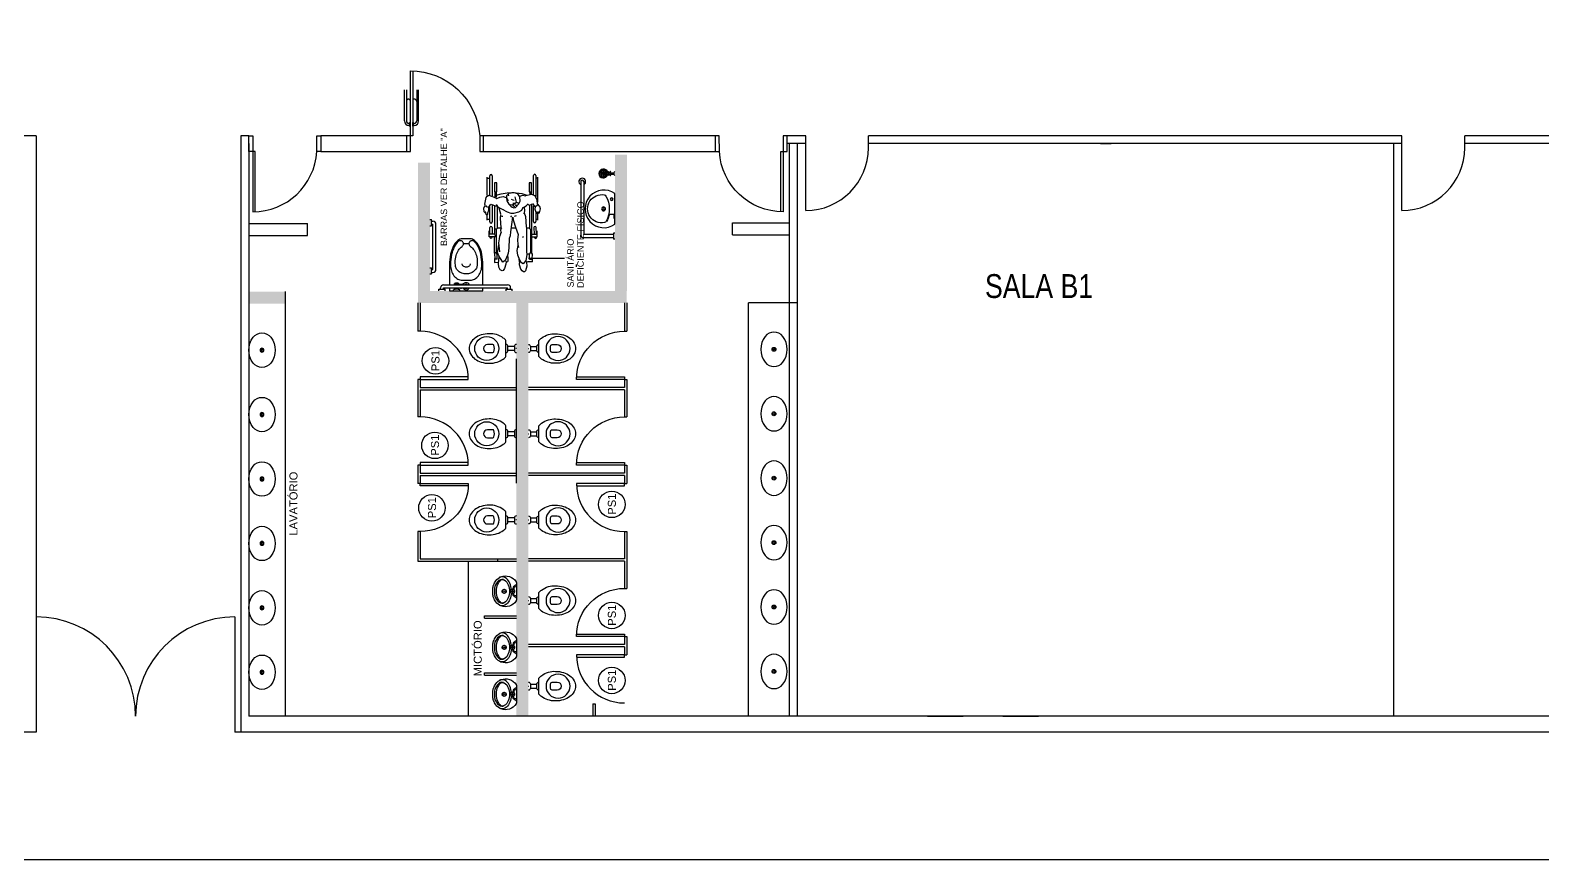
# Model space of a CAD drawing. Header units: millimetres. Extents: x 18768 to 1484868, y -11027 to 520152.
# Drawn here: x 915379 to 934406, y 136941 to 147370 of the extents above; entities that cross this region are included whole.
import ezdxf
from ezdxf.enums import TextEntityAlignment as Align

# ---------------------------------------------------------------- set-up
doc = ezdxf.new("R2010")
doc.units = ezdxf.units.MM
doc.linetypes.add('DASHDOT', pattern=[1, 0.5, -0.25, 0, -0.25])
for name, color, linetype in [('1-PAREDES', 7, 'Continuous'), ('4-MOBILIA', 4, 'Continuous'), ('Construir', 251, 'Continuous'), ('esquadrias', 2, 'Continuous'), ('L035-TEXTO', 40, 'Continuous'), ('MOBÍLIA', 26, 'Continuous'), ('Muros', 4, 'Continuous'), ('PAREDES', 7, 'Continuous'), ('Sanitários', 2, 'Continuous'), ('Textos', 7, 'Continuous')]:
    doc.layers.add(name, color=color, linetype=linetype)
doc.layers.add('L035-DEMOLIÇÃO', color=40, linetype='Continuous', plot=False)
doc.styles.get("Standard").update_dxf_attribs({"font": 'arial.ttf'})

# ---------------------------------------------------------------- blocks, each defined once
blk = doc.blocks.new('CADEIRA_RODAS')
at = {"color": 0}
for p, q in [((-0.793, 0.23), (-0.79, 0.178)), ((-0.746, 0.228), (-0.793, 0.23)), ((-0.754, 0.197), (-0.755, 0.228)), ((-0.754, 0.197), (-0.692, 0.196)), ((-0.683, 0.229), (-0.748, 0.227)), ((-0.695, 0.182), (-0.696, 0.195)), ((-0.692, 0.196), (-0.679, 0.203)), ((-0.676, 0.215), (-0.683, 0.229)), ((-0.68, 0.228), (-0.474, 0.228)), ((-0.679, 0.203), (-0.676, 0.215)), ((-0.377, 0.209), (-0.678, 0.209)), ((-0.678, 0.186), (-0.67, 0.192)), ((-0.67, 0.192), (-0.573, 0.174)), ((-0.478, 0.288), (-0.474, 0.288)), ((-0.475, 0.259), (-0.478, 0.259)), ((-0.474, 0.295), (-0.401, 0.295)), ((-0.474, 0.209), (-0.474, 0.295)), ((-0.444, 0.227), (-0.473, 0.217)), ((-0.443, 0.227), (-0.443, 0.295)), ((-0.443, 0.288), (-0.358, 0.288)), ((-0.443, 0.227), (-0.092, 0.227)), ((-0.358, 0.259), (-0.441, 0.259)), ((-0.377, 0.218), (-0.372, 0.227)), ((-0.377, 0.206), (-0.377, 0.218)), ((-0.372, 0.197), (-0.377, 0.206)), ((-0.1, 0.197), (-0.372, 0.197)), ((-0.364, 0.194), (-0.363, 0.148)), ((-0.288, 0.287), (-0.098, 0.287)), ((-0.084, 0.257), (-0.288, 0.257)), ((-0.265, 0.319), (-0.206, 0.319)), ((-0.254, 0.313), (-0.254, 0.289)), ((-0.194, 0.333), (-0.2, 0.329)), ((-0.196, 0.317), (-0.2, 0.329)), ((-0.177, 0.316), (-0.196, 0.317)), ((-0.194, 0.333), (-0.166, 0.336)), ((-0.182, 0.338), (-0.161, 0.357)), ((-0.145, 0.304), (-0.177, 0.316)), ((-0.166, 0.336), (-0.165, 0.347)), ((-0.161, 0.357), (-0.118, 0.363)), ((-0.104, 0.305), (-0.145, 0.304)), ((-0.118, 0.363), (-0.081, 0.345)), ((-0.094, 0.192), (-0.112, 0.168)), ((-0.094, 0.332), (-0.105, 0.299)), ((-0.105, 0.299), (-0.066, 0.273)), ((-0.082, 0.343), (-0.094, 0.332)), ((-0.07, 0.208), (-0.094, 0.192)), ((-0.068, 0.271), (-0.087, 0.221)), ((-0.087, 0.221), (-0.087, 0.198)), ((-0.081, 0.345), (-0.066, 0.348)), ((-0.066, 0.348), (0.018, 0.333)), ((0.013, 0.211), (0.005, 0.202)), ((0.005, 0.202), (0.022, 0.164)), ((0.044, 0.3), (0.013, 0.211)), ((0.018, 0.333), (0.035, 0.321)), ((0.089, 0.207), (0.02, 0.207)), ((0.089, 0.224), (0.024, 0.224)), ((0.035, 0.321), (0.044, 0.3)), ((0.288, 0.257), (0.038, 0.257)), ((0.044, 0.207), (0.063, 0.144)), ((0.046, 0.319), (0.272, 0.319)), ((0.049, 0.287), (0.288, 0.287)), ((0.089, 0.23), (0.089, 0.201)), ((0.201, 0.23), (0.089, 0.23)), ((0.089, 0.201), (0.201, 0.201)), ((0.201, 0.201), (0.201, 0.23)), ((0.26, 0.313), (0.26, 0.289)), ((-0.898, 0.134), (-0.885, 0.157)), ((-0.894, 0.119), (-0.898, 0.134)), ((-0.872, 0.103), (-0.894, 0.119)), ((-0.885, 0.157), (-0.855, 0.174)), ((-0.816, 0.086), (-0.872, 0.103)), ((-0.855, 0.174), (-0.807, 0.18)), ((-0.788, 0.085), (-0.816, 0.086)), ((-0.807, 0.18), (-0.761, 0.176)), ((-0.79, 0.126), (-0.747, 0.155)), ((-0.768, 0.095), (-0.79, 0.126)), ((-0.769, 0.093), (-0.788, 0.085)), ((-0.785, 0.086), (-0.783, 0.064)), ((-0.783, 0.064), (-0.776, 0.06)), ((-0.776, 0.06), (-0.743, 0.06)), ((-0.705, 0.068), (-0.768, 0.095)), ((-0.761, 0.176), (-0.725, 0.17)), ((-0.747, 0.155), (-0.711, 0.174)), ((-0.743, 0.06), (-0.696, 0.063)), ((-0.711, 0.174), (-0.678, 0.186)), ((-0.679, 0.059), (-0.705, 0.068)), ((-0.618, 0.052), (-0.679, 0.059)), ((-0.662, 0.162), (-0.548, 0.174)), ((-0.497, 0.045), (-0.618, 0.052)), ((-0.548, 0.174), (-0.501, 0.168)), ((-0.501, 0.168), (-0.466, 0.161)), ((-0.497, 0.045), (-0.499, 0.048)), ((-0.463, 0.034), (-0.497, 0.045)), ((-0.466, 0.161), (-0.414, 0.142)), ((-0.413, 0.029), (-0.463, 0.034)), ((-0.419, 0.145), (-0.389, 0.149)), ((-0.23, 0.006), (-0.413, 0.029)), ((-0.389, 0.149), (-0.362, 0.143)), ((-0.376, 0.136), (-0.362, 0.144)), ((-0.362, 0.144), (-0.241, 0.154)), ((-0.362, 0.019), (-0.362, -0.032)), ((-0.241, 0.154), (-0.196, 0.15)), ((-0.228, 0.012), (-0.214, 0.026)), ((-0.212, 0.15), (-0.218, 0.136)), ((-0.218, 0.136), (-0.215, 0.127)), ((-0.191, 0.152), (-0.162, 0.159)), ((-0.164, 0.073), (-0.178, 0.027)), ((-0.178, 0.027), (-0.177, -0.014)), ((-0.13, 0.132), (-0.164, 0.073)), ((-0.162, 0.159), (-0.116, 0.169)), ((-0.127, 0.142), (-0.133, 0.122)), ((-0.112, 0.168), (-0.127, 0.142)), ((-0.105, 0.007), (-0.112, -0.012)), ((-0.093, 0.027), (-0.105, 0.007)), ((-0.07, 0.044), (-0.093, 0.027)), ((-0.072, 0.038), (-0.074, 0.015)), ((-0.074, 0.015), (-0.065, -0.012)), ((-0.066, 0.051), (-0.072, 0.038)), ((-0.026, 0.074), (-0.066, 0.051)), ((-0.055, 0.002), (-0.055, -0.025)), ((-0.027, 0.054), (0.007, 0.077)), ((0.011, 0.079), (-0.026, 0.074)), ((-0.003, 0.021), (-0.012, -0.001)), ((0.038, 0.081), (0.011, 0.079)), ((0.027, 0.122), (0.018, 0.084)), ((0.022, 0.164), (0.027, 0.122)), ((0.052, 0.063), (0.038, 0.081)), ((0.053, 0.06), (0.038, 0.053)), ((0.07, 0.046), (0.052, 0.063)), ((0.063, 0.144), (0.076, 0.069)), ((0.07, 0.027), (0.07, 0.046)), ((0.074, 0.013), (0.07, 0.027)), ((0.074, -0.016), (0.074, 0.013)), ((0.076, 0.069), (0.08, -0.007)), ((-0.913, -0.135), (-0.9, -0.117)), ((-0.913, -0.146), (-0.913, -0.135)), ((-0.9, -0.16), (-0.913, -0.146)), ((-0.9, -0.117), (-0.88, -0.101)), ((-0.842, -0.176), (-0.9, -0.16)), ((-0.88, -0.101), (-0.823, -0.084)), ((-0.792, -0.171), (-0.842, -0.176)), ((-0.823, -0.084), (-0.767, -0.087)), ((-0.812, -0.13), (-0.798, -0.11)), ((-0.771, -0.164), (-0.812, -0.13)), ((-0.798, -0.11), (-0.764, -0.088)), ((-0.78, -0.166), (-0.792, -0.171)), ((-0.788, -0.245), (-0.785, -0.182)), ((-0.786, -0.083), (-0.749, -0.081)), ((-0.698, -0.173), (-0.771, -0.164)), ((-0.764, -0.088), (-0.704, -0.062)), ((-0.704, -0.062), (-0.646, -0.054)), ((-0.659, -0.171), (-0.698, -0.173)), ((-0.692, -0.207), (-0.693, -0.176)), ((-0.471, -0.169), (-0.659, -0.171)), ((-0.646, -0.054), (-0.582, -0.066)), ((-0.608, -0.076), (-0.571, -0.065)), ((-0.571, -0.065), (-0.51, -0.064)), ((-0.51, -0.064), (-0.441, -0.071)), ((-0.475, -0.132), (-0.481, -0.12)), ((-0.365, -0.17), (-0.471, -0.169)), ((-0.449, -0.07), (-0.358, -0.036)), ((-0.348, -0.165), (-0.365, -0.17)), ((-0.362, -0.171), (-0.362, -0.207)), ((-0.358, -0.036), (-0.28, -0.013)), ((-0.22, -0.157), (-0.348, -0.165)), ((-0.28, -0.013), (-0.23, -0.002)), ((-0.212, -0.04), (-0.222, -0.015)), ((-0.175, -0.142), (-0.22, -0.157)), ((-0.148, -0.145), (-0.188, -0.138)), ((-0.177, -0.014), (-0.164, -0.075)), ((-0.164, -0.075), (-0.141, -0.111)), ((-0.108, -0.143), (-0.145, -0.147)), ((-0.141, -0.111), (-0.113, -0.126)), ((-0.112, -0.012), (-0.11, -0.032)), ((-0.111, -0.122), (-0.102, -0.147)), ((-0.11, -0.032), (-0.061, -0.075)), ((-0.102, -0.147), (-0.089, -0.168)), ((-0.089, -0.168), (-0.063, -0.19)), ((-0.068, -0.185), (-0.079, -0.209)), ((-0.065, -0.012), (-0.041, -0.045)), ((-0.061, -0.075), (-0.031, -0.092)), ((-0.041, -0.045), (-0.052, -0.064)), ((-0.052, -0.064), (-0.051, -0.077)), ((-0.04, -0.046), (0.025, -0.031)), ((-0.031, -0.092), (0.023, -0.089)), ((-0.012, -0.001), (-0.016, -0.015)), ((0.023, -0.089), (0.061, -0.062)), ((0.041, -0.122), (0.03, -0.084)), ((0.034, -0.158), (0.041, -0.122)), ((0.052, -0.235), (0.038, -0.161)), ((0.068, -0.114), (0.047, -0.175)), ((0.061, -0.062), (0.074, -0.016)), ((0.08, -0.007), (0.068, -0.114)), ((-0.788, -0.246), (-0.738, -0.245)), ((-0.752, -0.206), (-0.752, -0.239)), ((-0.752, -0.206), (-0.692, -0.208)), ((-0.751, -0.243), (-0.689, -0.244)), ((-0.677, -0.211), (-0.692, -0.208)), ((-0.689, -0.244), (-0.678, -0.237)), ((-0.68, -0.238), (-0.474, -0.238)), ((-0.377, -0.219), (-0.678, -0.219)), ((-0.678, -0.237), (-0.674, -0.22)), ((-0.674, -0.219), (-0.677, -0.211)), ((-0.474, -0.269), (-0.479, -0.269)), ((-0.478, -0.298), (-0.474, -0.298)), ((-0.474, -0.219), (-0.474, -0.305)), ((-0.474, -0.305), (-0.401, -0.302)), ((-0.444, -0.237), (-0.473, -0.227)), ((-0.443, -0.238), (-0.443, -0.304)), ((-0.443, -0.238), (-0.078, -0.238)), ((-0.36, -0.264), (-0.443, -0.268)), ((-0.443, -0.297), (-0.359, -0.293)), ((-0.372, -0.207), (-0.377, -0.216)), ((-0.377, -0.216), (-0.377, -0.229)), ((-0.377, -0.229), (-0.372, -0.238)), ((-0.089, -0.207), (-0.372, -0.207)), ((-0.285, -0.257), (-0.088, -0.257)), ((-0.165, -0.287), (-0.285, -0.287)), ((-0.268, -0.314), (-0.18, -0.314)), ((-0.253, -0.286), (-0.253, -0.305)), ((-0.183, -0.287), (-0.179, -0.303)), ((-0.179, -0.303), (-0.166, -0.303)), ((-0.159, -0.309), (-0.178, -0.322)), ((-0.178, -0.322), (-0.173, -0.333)), ((-0.173, -0.333), (-0.123, -0.344)), ((-0.131, -0.276), (-0.166, -0.288)), ((-0.166, -0.303), (-0.159, -0.309)), ((-0.098, -0.28), (-0.131, -0.276)), ((-0.123, -0.344), (-0.097, -0.338)), ((-0.06, -0.244), (-0.099, -0.275)), ((-0.097, -0.288), (-0.099, -0.275)), ((-0.084, -0.302), (-0.097, -0.288)), ((-0.097, -0.338), (-0.063, -0.309)), ((-0.063, -0.309), (-0.084, -0.302)), ((-0.079, -0.209), (-0.071, -0.229)), ((-0.071, -0.229), (-0.064, -0.24)), ((-0.063, -0.309), (-0.018, -0.304)), ((-0.041, -0.314), (0.269, -0.314)), ((-0.018, -0.304), (0.039, -0.277)), ((0.291, -0.287), (0.03, -0.287)), ((0.039, -0.277), (0.052, -0.235)), ((0.054, -0.257), (0.291, -0.257)), ((0.089, -0.211), (0.055, -0.211)), ((0.089, -0.228), (0.06, -0.228)), ((0.201, -0.205), (0.089, -0.205)), ((0.089, -0.205), (0.089, -0.234)), ((0.089, -0.234), (0.201, -0.234)), ((0.201, -0.234), (0.201, -0.205)), ((0.26, -0.304), (0.26, -0.288))]:
    blk.add_line(p, q, dxfattribs=at)
for centre, radius, start, end in [((-0.478, 0.273), 0.0145, 90, 270), ((-0.358, 0.273), 0.0145, 270, 90), ((-0.288, 0.272), 0.0149, 90, 270), ((0.288, 0.272), 0.0149, 270, 90), ((-0.479, -0.284), 0.0145, 92.6629, 272.6629), ((-0.359, -0.278), 0.0145, 272.6629, 92.6629), ((-0.285, -0.272), 0.0149, 90, 270), ((0.291, -0.272), 0.0149, 270, 90)]:
    blk.add_arc(centre, radius, start, end, dxfattribs=at)
for p in [(-0.094, -0.018), (-0.084, -0.002), (-0.081, -0.038)]:
    blk.add_point(p, dxfattribs=at)
blk = doc.blocks.new('LAVPQ-PL')
blk.add_line((0, 0), (0.01, 0))
for points in [[(0, -0.191), (0, 0.191, -1.947368)], [(0.11, -0.156, 0.218943), (0.13, -0.171, 1.213584), (0.132, 0.175, 0.218943), (0.112, 0.16, 0.264013)]]:
    blk.add_lwpolyline(points, format="xyb", close=True)
blk.add_lwpolyline([(0.007, -0.12), (0.007, -0.08, -0.414214), (0.016, -0.071), (0.061, -0.071, -0.312113), (0.073, -0.08, 0.063016), (0.103, -0.157, 0.063016)], format="xyb")
for centre, radius in [((0.04, 0.121), 0.0176), ((0.141, 0), 0.0241), ((0.141, 0), 0.0115)]:
    blk.add_circle(centre, radius)
blk = doc.blocks.new('cubem-pl')
at = {"linetype": 'Continuous'}
for radius in [0.024, 0.012]:
    blk.add_circle((0.265, 0), radius, dxfattribs=at)
for centre, radius, start, end in [((0.265, 0.076), 0.139, 37.5041, 142.4959), ((0.364, 0), 0.264, 142.4959, 217.5041), ((0.166, 0), 0.264, 322.4959, 37.5041), ((0.265, -0.076), 0.139, 217.5041, 322.4959)]:
    blk.add_arc(centre, radius, start, end)
blk = doc.blocks.new('nomacab1')
blk.add_circle((0, 0), 0.414)
at = {"color": 3}
blk.add_attdef('ACAB', text='', height=0.25, dxfattribs=at).set_placement((0.007, 0), align=Align.MIDDLE)
blk = doc.blocks.new('bac-pl')
for p, q in [((0, 0), (0.005, 0)), ((0.025, 0.025), (0.105, 0.025)), ((0.025, -0.025), (0.105, -0.025))]:
    blk.add_line(p, q)
for points in [[(0, -0.05, 0.414214), (0.025, -0.025), (0.025, 0.025, 0.414483), (0, 0.05)], [(0.13, 0.05, 0.414483), (0.105, 0.025), (0.105, -0.025, 0.414214), (0.13, -0.05)]]:
    blk.add_lwpolyline(points, format="xyb")
for points in [[(0.13, 0.1), (0.13, -0.1, 0.056984), (0.163, -0.131, 0.085116), (0.249, -0.174, 0.090221), (0.34, -0.185, 0.074494), (0.439, -0.17, 0.085116), (0.517, -0.131, 0.106255), (0.572, -0.068, 0.128271), (0.59, 0, 0.128271), (0.572, 0.068, 0.106255), (0.517, 0.131, 0.085116), (0.439, 0.17, 0.074494), (0.34, 0.185, 0.074494), (0.241, 0.17, 0.085116), (0.163, 0.131, 0.056984)], [(0.295, 0.05, 0.326276), (0.281, 0.04, 0.155871), (0.281, -0.04, 0.326276), (0.295, -0.05), (0.36, -0.05, 1), (0.36, 0.05)]]:
    blk.add_lwpolyline(points, format="xyb", close=True)
blk.add_circle((0.37, 0), 0.15)
blk = doc.blocks.new('mic-pl')
for points in [[(0, -0.294), (-0.002, -0.294, -0.008051), (-0.034, -0.293, -0.08407), (-0.078, -0.285, -0.022672), (-0.106, -0.272, -0.027927), (-0.132, -0.258, -0.144523), (-0.183, -0.193, -0.34805), (-0.12, -0.003, -0.162816), (-0.112, 0), (0, 0), (0.112, 0, -0.162816), (0.12, -0.003, -0.34805), (0.183, -0.193, -0.144523), (0.132, -0.258, -0.027927), (0.106, -0.272, -0.022672), (0.078, -0.285, -0.08407), (0.034, -0.293, -0.008051), (0.002, -0.294)], [(0, -0.247), (-0.008, -0.247, -0.102017), (-0.09, -0.231, -0.100634), (-0.137, -0.2, -0.31043), (-0.144, -0.159, -0.029837), (-0.142, -0.153, -0.193887), (-0.08, -0.101, -0.096635), (0, -0.086, -0.096635), (0.08, -0.101, -0.193887), (0.142, -0.153, -0.029837), (0.144, -0.159, -0.31043), (0.137, -0.2, -0.100634), (0.09, -0.231, -0.102017), (0.008, -0.247)]]:
    blk.add_lwpolyline(points, format="xyb", close=True)
for points in [[(-0.053, 0, 0.473116), (-0.056, -0.005), (-0.051, -0.025, 0.362542), (-0.043, -0.032), (-0.029, -0.033, -0.564769), (-0.023, -0.039)], [(0.053, 0, -0.473116), (0.056, -0.005), (0.051, -0.025, -0.362542), (0.043, -0.032), (0.029, -0.033, 0.564769), (0.023, -0.039)], [(-0.016, -0.064, 0.100603), (-0.1, -0.082, 0.114611), (-0.161, -0.123, 0.309836), (-0.175, -0.21, 0.309836)], [(-0.146, -0.161), (-0.147, -0.165, 0.189039), (-0.145, -0.197, 0.189014), (-0.08, -0.26, 0.116802), (0, -0.275, 0.116802), (0.08, -0.26, 0.189014), (0.145, -0.197, 0.189039), (0.147, -0.165), (0.146, -0.161)], [(-0.081, -0.002), (-0.057, -0.034, 0.1805), (-0.045, -0.041), (-0.032, -0.043, -0.35029), (-0.026, -0.049, 0.252034), (-0.019, -0.063)], [(0.016, -0.064, -0.100603), (0.1, -0.082, -0.114611), (0.161, -0.123, -0.309836), (0.175, -0.21, -0.309836)], [(0.081, -0.002), (0.057, -0.034, -0.1805), (0.045, -0.041), (0.032, -0.043, 0.35029), (0.026, -0.049, -0.252034), (0.019, -0.063)]]:
    blk.add_lwpolyline(points, format="xyb")
for centre, radius in [((-0.024, -0.151), 0.0035), ((0, -0.046), 0.024), ((-0.016, -0.135), 0.0035), ((-0.017, -0.168), 0.0035), ((0, -0.046), 0.0075), ((0, -0.152), 0.0035), ((-0.001, -0.175), 0.0035), ((0.001, -0.129), 0.0035), ((0.017, -0.136), 0.0035), ((0.016, -0.169), 0.0035), ((0.023, -0.152), 0.0035)]:
    blk.add_circle(centre, radius)
at = {"linetype": 'DASHDOT'}
blk.add_circle((0, -0.152), 0.024, dxfattribs=at)

msp = doc.modelspace()

# ---------------------------------------------------------------- linework, layer by layer
for p, q in [((925924.266, 145893.6), (925924.266, 146043.6)), ((933424.266, 145893.6), (933424.266, 146043.6)), ((933424.266, 145893.6), (933424.266, 146043.6)), ((933424.266, 145893.6), (933424.266, 146043.6)), ((918867.162, 144788.355), (918867.162, 144939.404)), ((921262.456, 140694.962), (921262.456, 140725.172))]:
    msp.add_line(p, q)
at = {"layer": '1-PAREDES'}
for p, q in [((918128.403, 146043.6), (918029.403, 146043.6)), ((920113.46, 146043.6), (919034.696, 146043.6)), ((923996.365, 146043.6), (921081.871, 146043.6)), ((928976.05, 146043.6), (928744.443, 146043.6)), ((928844.443, 145944.6), (928976.05, 145944.6)), ((919034.696, 145843.6), (920113.46, 145843.6)), ((921081.871, 145843.6), (923996.365, 145843.6)), ((918128.403, 144939.404), (918867.162, 144939.404)), ((924211.523, 144949.557), (924928.274, 144949.557)), ((924211.523, 144798.508), (924928.274, 144798.508)), ((918128.403, 144788.355), (918867.162, 144788.355))]:
    msp.add_line(p, q, dxfattribs=at)
at = {"layer": '4-MOBILIA'}
for p, q in [((926664.745, 138744.6), (927114.745, 138744.6)), ((927614.745, 138744.6), (928064.745, 138744.6))]:
    msp.add_line(p, q, dxfattribs=at)
at = {"layer": 'Construir'}
for points in [[(922884.869, 144093.564), (922733.82, 144093.564), (922884.869, 145807.55), (922733.82, 145807.55)], [(920407.064, 143942.515), (920256.015, 143942.515), (920407.064, 145704.753), (920256.015, 145704.753)], [(918588.84, 143932.551), (918128.403, 143932.551), (918588.84, 144083.6), (918128.403, 144083.6)], [(922884.266, 143942.515), (920407.064, 143942.515), (922884.266, 144093.564), (920407.064, 144093.564)], [(921645.141, 138754.753), (921494.616, 138754.753), (921645.665, 143942.515), (921494.616, 143942.515)], [(921645.743, 138754.753), (921495.218, 138754.753), (921646.267, 143942.515), (921495.218, 143942.515)]]:
    msp.add_solid(points, dxfattribs=at)
at = {"layer": 'DEFPOINTS'}
for p, q in [((922245.743, 144424.753), (922245.743, 144394.753)), ((922245.743, 144424.753), (922245.743, 144394.753)), ((924128.403, 138744.6), (923502.098, 138744.6))]:
    msp.add_line(p, q, dxfattribs=at)
at = {"layer": 'esquadrias'}
for p, q in [((920086.174, 146229.152), (920086.174, 146622.72)), ((920110.929, 146622.72), (920110.929, 146229.152)), ((920240.68, 146622.72), (920240.68, 146229.152)), ((920265.435, 146229.152), (920265.435, 146622.72)), ((920141.139, 146503.93), (920151.208, 146503.93)), ((920151.208, 146493.86), (920161.278, 146493.86)), ((920200.401, 146493.86), (920190.331, 146493.86)), ((920210.471, 146503.93), (920200.401, 146503.93)), ((920141.139, 146198.942), (920151.208, 146198.942)), ((920141.139, 146174.188), (920151.208, 146174.188)), ((920151.208, 146164.118), (920151.208, 146209.012)), ((920151.208, 146209.012), (920161.278, 146209.012)), ((920151.208, 146164.118), (920161.278, 146164.118)), ((920161.278, 146164.118), (920161.278, 146209.012)), ((920190.331, 146164.118), (920190.331, 146209.012)), ((920200.401, 146209.012), (920190.331, 146209.012)), ((920200.401, 146164.118), (920190.331, 146164.118)), ((920200.401, 146164.118), (920200.401, 146209.012)), ((920210.471, 146198.942), (920200.401, 146198.942)), ((920210.471, 146174.188), (920200.401, 146174.188))]:
    msp.add_line(p, q, dxfattribs=at)
for points in [[(920190.933, 146860.431), (920190.933, 146043.6), (920113.46, 146043.6), (920113.46, 145843.6), (920161.881, 145843.6), (920161.881, 146860.431, -0.394454368), (921033.45, 146043.6), (921033.45, 145843.6), (921081.871, 145843.6), (921081.871, 146043.6), (921033.45, 146043.6)], [(918208.962, 145086.956), (918208.962, 145843.6), (918128.403, 145843.6), (918128.403, 146043.6), (918178.752, 146043.6), (918178.752, 145086.956, 0.395142121), (918984.347, 145843.6), (918984.347, 146043.6), (919034.696, 146043.6), (919034.696, 145843.6), (918984.347, 145843.6)], [(924822.099, 145086.956), (924822.099, 145843.6), (924902.659, 145843.6), (924902.659, 146043.6), (924852.309, 146043.6), (924852.309, 145086.956, -0.396515329), (924048.203, 145843.6), (924046.715, 146043.6), (923996.365, 146043.6), (923996.365, 145843.6), (924048.203, 145843.6)], [(920890.42, 143011.046), (920286.224, 143011.046), (920286.224, 142980.837), (920890.42, 142980.837, 0.414213562), (920286.224, 143585.032, 0.414213562)], [(922250.463, 143011.046), (922854.659, 143011.046), (922854.659, 142980.837), (922250.463, 142980.837, -0.414213562), (922854.659, 143585.032, -0.414213562)], [(920890.42, 141933.564), (920286.224, 141933.564), (920286.224, 141903.354), (920890.42, 141903.354, 0.414213562), (920286.224, 142507.55, 0.414213562)], [(922250.463, 141933.564), (922854.659, 141933.564), (922854.659, 141903.354), (922250.463, 141903.354, -0.414213562), (922854.659, 142507.55, -0.414213562)], [(920890.42, 141641.536), (920286.224, 141641.536), (920286.224, 141671.746), (920890.42, 141671.746, -0.414213562), (920286.224, 141067.55, -0.414213562)], [(922250.463, 141641.536), (922854.659, 141641.536), (922854.659, 141671.746), (922250.463, 141671.746, 0.414213562), (922854.659, 141067.55, 0.414213562)], [(922250.463, 139778.599), (922854.659, 139778.599), (922854.659, 139748.389), (922250.463, 139748.389, -0.414213562), (922854.659, 140352.585, -0.414213562)], [(922250.463, 139486.571), (922854.659, 139486.571), (922854.659, 139516.781), (922250.463, 139516.781, 0.414213562), (922854.659, 138912.585, 0.414213562)]]:
    msp.add_lwpolyline(points, format="xyb", dxfattribs=at)
for centre, radius, start, end in [((920141.139, 146473.72), 30.21, 90, 180), ((920210.471, 146473.72), 30.21, 0, 90), ((920141.139, 146229.152), 54.964, 180, 270), ((920141.139, 146229.152), 30.21, 180, 270), ((920210.471, 146229.152), 54.964, 270, 0), ((920210.471, 146229.152), 30.21, 270, 0)]:
    msp.add_arc(centre, radius, start, end, dxfattribs=at)
at = {"layer": 'L035-DEMOLIÇÃO', "linetype": 'ByBlock', "lineweight": -2}
msp.add_lwpolyline([(973855.809, 136941.079), (881957.529, 136941.079), (881957.529, 174469.673), (973855.809, 174469.673)], close=True, dxfattribs=at)
at = {"layer": 'MOBÍLIA'}
for p, q in [((922304.315, 145467.267), (922304.315, 144800.148)), ((922342.396, 145467.267), (922342.396, 144800.148)), ((920407.064, 144988.865), (920426.104, 144988.865)), ((920426.104, 144912.703), (920426.104, 144988.865)), ((920407.064, 144912.703), (920426.104, 144912.703)), ((920426.104, 144969.825), (920445.145, 144969.825)), ((920426.104, 144931.744), (920445.145, 144931.744)), ((920445.145, 144363.531), (920445.145, 144931.744)), ((920483.226, 144363.531), (920483.226, 144931.744)), ((922714.779, 144800.148), (922342.396, 144800.148)), ((922733.82, 144819.188), (922714.779, 144819.188)), ((922714.779, 144819.188), (922714.779, 144743.026)), ((922714.779, 144762.067), (922342.396, 144762.067)), ((922733.82, 144743.026), (922714.779, 144743.026)), ((922099.414, 144498.459), (921646.267, 144498.459)), ((920407.064, 144382.572), (920426.104, 144382.572)), ((920407.064, 144306.41), (920426.104, 144306.41)), ((920426.104, 144306.41), (920426.104, 144382.572)), ((920426.104, 144363.531), (920445.145, 144363.531)), ((920426.104, 144325.45), (920445.145, 144325.45)), ((920521.307, 144093.564), (920521.307, 144112.604)), ((920521.307, 144112.604), (920597.469, 144112.604)), ((920540.347, 144112.604), (920540.347, 144131.645)), ((920578.428, 144169.726), (921384.235, 144169.726)), ((920578.428, 144112.604), (920578.428, 144131.645)), ((920578.428, 144131.645), (921384.235, 144131.645)), ((920597.469, 144093.564), (920597.469, 144112.604)), ((920705.365, 144093.564), (920705.365, 144106.258)), ((920705.365, 144093.564), (920781.527, 144093.564)), ((920718.059, 144172.671), (920718.059, 144185.365)), ((920789.867, 144172.671), (920718.059, 144172.671)), ((920789.867, 144128.699), (920718.059, 144128.699)), ((920718.059, 144109.827), (920718.059, 144128.699)), ((920721.232, 144182.192), (920721.232, 144186.926)), ((920721.232, 144110.484), (920721.232, 144122.352)), ((920737.099, 144179.018), (920724.406, 144179.018)), ((920737.099, 144125.526), (920724.406, 144125.526)), ((920740.273, 144182.192), (920740.273, 144191.619)), ((920740.273, 144112.561), (920740.273, 144122.352)), ((920746.62, 144182.192), (920746.62, 144191.619)), ((920746.62, 144112.561), (920746.62, 144122.352)), ((920762.487, 144179.018), (920749.793, 144179.018)), ((920762.487, 144125.526), (920749.793, 144125.526)), ((920765.66, 144182.192), (920765.66, 144186.926)), ((920765.66, 144110.484), (920765.66, 144122.352)), ((920768.833, 144172.671), (920768.833, 144185.365)), ((920768.833, 144109.827), (920768.833, 144128.699)), ((920781.527, 144093.564), (920781.527, 144106.258)), ((920789.867, 144175.845), (920802.561, 144175.845)), ((920789.867, 144169.726), (920789.867, 144175.845)), ((920789.867, 144125.526), (920789.867, 144131.645)), ((920789.867, 144125.526), (920802.561, 144125.526)), ((920802.561, 144169.726), (920802.561, 144175.845)), ((920815.254, 144172.671), (920802.561, 144172.671)), ((920802.561, 144125.526), (920802.561, 144131.645)), ((920815.254, 144128.699), (920802.561, 144128.699)), ((920827.419, 144175.845), (920815.254, 144175.845)), ((920815.254, 144169.726), (920815.254, 144175.845)), ((920815.254, 144125.526), (920815.254, 144131.645)), ((920827.419, 144125.526), (920815.254, 144125.526)), ((921365.195, 144112.604), (921441.357, 144112.604)), ((921365.195, 144093.564), (921365.195, 144112.604)), ((921384.235, 144112.604), (921384.235, 144131.645)), ((921422.316, 144112.604), (921422.316, 144131.645)), ((921441.357, 144093.564), (921441.357, 144112.604)), ((921441.959, 144093.564), (921441.959, 144112.604)), ((918588.84, 138744.6), (918588.84, 143932.551)), ((924412.922, 138754.753), (924412.922, 143942.704)), ((921494.616, 141676.781), (921494.616, 143237.62)), ((921495.218, 141676.781), (921495.218, 143237.62)), ((920890.42, 140694.962), (920890.42, 138754.753))]:
    msp.add_line(p, q, dxfattribs=at)
for points in [[(920878.43, 144169.726), (920876.73, 144172.671), (920851.342, 144172.671), (920849.642, 144169.726)], [(920849.642, 144131.645), (920851.342, 144128.699), (920876.73, 144128.699), (920878.43, 144131.645)]]:
    msp.add_lwpolyline(points, dxfattribs=at)
for centre, radius, start, end in [((922323.355, 145467.267), 43.265, 296.1094131, 243.8905869), ((922323.355, 145467.267), 19.041, 0, 180), ((920445.145, 144931.744), 38.081, 0, 90), ((922342.396, 144800.148), 38.081, 180, 270), ((920445.145, 144363.531), 38.081, 270, 0), ((920578.428, 144131.645), 38.081, 90, 180), ((920743.446, 143995.188), 117.416, 71.0753556, 108.9246444), ((920752.966, 144150.685), 41.254, 147.7951685, 152.5130748), ((920752.966, 144150.685), 41.254, 207.4869252, 212.2048315), ((920743.446, 144137.764), 53.948, 61.9275131, 118.0724869), ((920724.406, 144182.192), 3.173, 180, 270), ((920724.406, 144122.352), 3.173, 90, 180), ((920737.099, 144182.192), 3.173, 270, 0), ((920737.099, 144122.352), 3.173, 0, 90), ((920749.793, 144182.192), 3.173, 180, 270), ((920749.793, 144122.352), 3.173, 90, 180), ((920762.487, 144182.192), 3.173, 270, 0), ((920762.487, 144122.352), 3.173, 0, 90), ((920733.926, 144150.685), 41.254, 27.4864262, 32.2042275), ((920733.926, 144150.685), 41.254, 327.7957725, 332.5135738), ((920864.036, 144150.685), 44.428, 25.3769335, 154.6230665), ((920864.036, 144150.685), 44.428, 205.3769335, 334.6230665), ((920864.036, 144150.685), 25.387, 48.5903779, 131.4096221), ((920864.036, 144150.685), 25.387, 228.5903779, 311.4096221), ((921384.235, 144131.645), 38.081, 0, 90)]:
    msp.add_arc(centre, radius, start, end, dxfattribs=at)
at = {"layer": 'Muros'}
for p, q in [((922590.851, 145575.837), (922637.049, 145575.837)), ((922590.851, 145560.558), (922637.049, 145560.558)), ((922629.618, 145592.242), (922650.68, 145571.181)), ((922629.618, 145544.152), (922650.68, 145565.213)), ((922631.755, 145594.378), (922652.816, 145573.317)), ((922631.755, 145542.016), (922652.816, 145563.077)), ((922658.783, 145573.317), (922679.845, 145594.378)), ((922658.783, 145563.077), (922679.845, 145542.016)), ((922660.92, 145571.181), (922681.981, 145592.242)), ((922660.92, 145565.213), (922681.981, 145544.152)), ((922674.55, 145575.837), (922718.753, 145575.837)), ((922674.55, 145560.558), (922718.753, 145560.558)), ((922718.753, 145575.837), (922718.753, 145560.558)), ((924211.523, 144798.508), (924211.523, 144949.557)), ((918588.84, 143932.551), (918588.84, 144083.6)), ((920256.015, 143942.515), (920256.015, 143585.032)), ((920286.224, 143942.515), (920286.224, 143585.032)), ((922854.659, 143942.515), (922854.659, 143585.032)), ((922884.869, 143942.515), (922884.869, 143585.032)), ((925017.118, 143942.704), (924412.922, 143942.704)), ((920286.224, 143585.032), (920256.015, 143585.032)), ((922854.659, 143585.032), (922884.869, 143585.032)), ((920286.224, 142980.837), (920256.015, 142980.837)), ((920256.015, 142980.837), (920256.015, 142507.55)), ((920286.224, 142980.837), (920286.224, 142880.137)), ((922854.659, 142980.837), (922884.869, 142980.837)), ((922854.659, 142980.837), (922854.659, 142880.137)), ((922884.869, 142980.837), (922884.869, 142507.55)), ((920286.224, 142880.137), (921494.616, 142880.137)), ((920286.224, 142849.927), (921494.616, 142849.927)), ((920286.224, 142849.927), (920286.224, 142507.55)), ((922854.659, 142880.137), (921646.267, 142880.137)), ((922854.659, 142849.927), (921646.267, 142849.927)), ((922854.659, 142849.927), (922854.659, 142507.55)), ((920286.224, 142507.55), (920256.015, 142507.55)), ((922854.659, 142507.55), (922884.869, 142507.55)), ((920286.224, 141903.354), (920256.015, 141903.354)), ((920256.015, 141903.354), (920256.015, 141671.746)), ((920286.224, 141903.354), (920286.224, 141802.655)), ((920286.224, 141802.655), (921494.616, 141802.655)), ((920286.224, 141772.445), (920286.224, 141671.746)), ((920286.224, 141772.445), (921494.616, 141772.445)), ((922854.659, 141802.655), (921646.267, 141802.655)), ((922854.659, 141772.445), (921646.267, 141772.445)), ((922854.659, 141903.354), (922854.659, 141802.655)), ((922854.659, 141903.354), (922884.869, 141903.354)), ((922854.659, 141772.445), (922854.659, 141671.746)), ((922884.869, 141903.354), (922884.869, 141671.746)), ((920286.224, 141671.746), (920256.015, 141671.746)), ((922854.659, 141671.746), (922884.869, 141671.746)), ((920286.224, 141067.55), (920256.015, 141067.55)), ((920256.015, 141067.55), (920256.015, 140694.962)), ((920286.224, 141067.55), (920286.224, 140725.172)), ((922854.659, 141067.55), (922854.659, 140725.172)), ((922854.659, 141067.55), (922884.869, 141067.55)), ((922884.869, 141067.55), (922884.869, 140352.585)), ((920256.015, 140694.962), (921494.616, 140694.962)), ((920286.224, 140725.172), (921494.616, 140725.172)), ((922854.659, 140725.172), (921646.267, 140725.172)), ((922854.659, 140694.962), (921646.267, 140694.962)), ((922854.659, 140694.962), (922854.659, 140352.585)), ((922854.659, 140352.585), (922884.869, 140352.585)), ((921091.819, 139976.641), (921091.819, 140006.851)), ((921091.819, 140006.851), (921494.616, 140006.851)), ((921091.819, 139976.641), (921494.616, 139976.641)), ((922854.659, 139748.389), (922854.659, 139647.69)), ((922854.659, 139748.389), (922884.869, 139748.389)), ((922884.869, 139748.389), (922884.869, 139516.781)), ((922854.659, 139647.69), (921646.267, 139647.69)), ((922854.659, 139617.48), (921646.267, 139617.48)), ((922854.659, 139617.48), (922854.659, 139516.781)), ((922854.659, 139516.781), (922884.869, 139516.781)), ((921091.819, 139259.997), (921091.819, 139290.207)), ((921091.819, 139290.207), (921494.616, 139290.207)), ((921091.819, 139259.997), (921494.616, 139259.997)), ((922454.788, 138902.432), (922484.998, 138902.432)), ((922454.788, 138902.432), (922454.788, 138744.6)), ((922484.998, 138902.432), (922484.998, 138744.6))]:
    msp.add_line(p, q, dxfattribs=at)
msp.add_circle((922655.8, 145568.197), 5.926, dxfattribs=at)
for centre, radius, start, end in [((922590.851, 145568.197), 12.737, 36.8526895, 323.1473105), ((922590.851, 145568.197), 7.639, 90, 270), ((922655.8, 145568.197), 35.547, 132.5646428, 137.4353572), ((922655.8, 145568.197), 20.247, 139.2783452, 157.8331673), ((922655.8, 145568.197), 20.247, 202.1668327, 220.7216548), ((922655.8, 145568.197), 20.247, 49.2783452, 130.7216548), ((922655.8, 145568.197), 20.247, 22.1668327, 40.7216548), ((922655.8, 145568.197), 20.247, 319.2783452, 337.8331673), ((922655.8, 145568.197), 35.547, 42.5646428, 47.4353572), ((922746.711, 145568.197), 28.983, 121.8391353, 164.7175014), ((922746.711, 145568.197), 28.983, 195.2824986, 238.1608647), ((922655.8, 145568.197), 35.547, 222.5646428, 227.4353572), ((922655.8, 145568.197), 20.247, 229.2783452, 310.7216548), ((922655.8, 145568.197), 35.547, 312.5646428, 317.4353572)]:
    msp.add_arc(centre, radius, start, end, dxfattribs=at)
at = {"layer": 'PAREDES'}
for p, q in [((915454.403, 146043.6), (915255.403, 146043.6)), ((915454.403, 146043.6), (915454.403, 138544.6)), ((918029.403, 146043.6), (918029.403, 138544.6)), ((918128.403, 145944.6), (918128.403, 138994.6)), ((918128.403, 145944.6), (918128.403, 138744.6)), ((925134.266, 146043.6), (924902.659, 146043.6)), ((925134.266, 145944.6), (924902.659, 145944.6)), ((924928.274, 145944.6), (924928.274, 138754.753)), ((925028.274, 145944.6), (925028.274, 138754.753)), ((925134.266, 145103.6), (925134.266, 146043.6)), ((932634.266, 146043.6), (925924.266, 146043.6)), ((932634.266, 145944.6), (925924.266, 145944.6)), ((932528.274, 145944.6), (932528.274, 138754.753)), ((932634.266, 145103.6), (932634.266, 146043.6)), ((932634.266, 145103.6), (932634.266, 146043.6)), ((932634.266, 145103.6), (932634.266, 146043.6)), ((940134.266, 146043.6), (933424.266, 146043.6)), ((940134.266, 145944.6), (933424.266, 145944.6)), ((917954.403, 139994.6), (917954.403, 138544.6)), ((941062.167, 138744.6), (918128.403, 138744.6)), ((915454.403, 138544.6), (890291.192, 138544.6)), ((941062.167, 138544.6), (917954.403, 138544.6))]:
    msp.add_line(p, q, dxfattribs=at)
for centre in [(925134.266, 145893.6), (932634.266, 145893.6), (932634.266, 145893.6), (932634.266, 145893.6)]:
    msp.add_arc(centre, 790, 270, 0, dxfattribs=at)
at = {"layer": 'PAREDES', "ltscale": 0.01}
for centre, start, end in [((915454.403, 138744.6), 0, 90), ((917954.403, 138744.6), 90, 180)]:
    msp.add_arc(centre, 1250, start, end, dxfattribs=at)
at = {"layer": 'Sanitários'}
for p, q in [((922541.418, 145563.189), (922579.139, 145563.189)), ((922543.945, 145585.846), (922636.014, 145585.846)), ((922544.91, 145588.315), (922544.91, 145550.135)), ((922560.69, 145608.504), (922619.583, 145608.504)), ((922567.567, 145612.82), (922567.567, 145525.63)), ((922590.224, 145618.316), (922590.224, 145580.919)), ((922612.882, 145612.729), (922612.882, 145575.837)), ((922612.882, 145560.558), (922612.882, 145525.721)), ((922635.539, 145586.321), (922635.539, 145575.837)), ((922635.539, 145560.558), (922635.539, 145550.556)), ((922550.304, 145540.532), (922629.969, 145540.532)), ((922590.224, 145555.475), (922590.224, 145520.134)), ((920898.334, 144685.65), (920829.738, 144685.65))]:
    msp.add_line(p, q, dxfattribs=at)
for points in [[(921073.481, 144420.426, 0.049647873), (921060.306, 144552.788, 0.063460192), (921027.008, 144651.552, 0.103485), (920968.208, 144727.603, 0.178457855), (920914.81, 144747.288), (920813.261, 144747.288, 0.178457855), (920759.864, 144727.603, 0.103485), (920701.064, 144651.552, 0.063460192), (920667.766, 144552.788, 0.049647873), (920654.59, 144420.426), (920654.59, 144169.726)], [(920914.81, 144434.748, -0.111064491), (920911.058, 144418.064, -0.102841022), (920899.939, 144403.358, -0.093011042), (920883.767, 144393.819, -0.08708208), (920864.036, 144390.356, -0.08708208), (920844.304, 144393.819, -0.093011042), (920828.133, 144403.358, -0.102841022), (920817.013, 144418.064, -0.111064491), (920813.261, 144434.748, -0.111064491)], [(921073.481, 144169.726), (921073.481, 144420.426, 0.049647873)], [(920654.59, 144131.645), (920654.59, 144093.564), (921073.481, 144093.564), (921073.481, 144131.645, 0.049647873)]]:
    msp.add_lwpolyline(points, format="xyb", dxfattribs=at)
msp.add_lwpolyline([(920768.103, 144717.946, 0.103485), (920712.483, 144646.009, 0.063460192), (920680.21, 144550.285, 0.049647873), (920667.284, 144420.426, 0.075858022), (920678.92, 144344.167, 0.086069166), (920710.04, 144283.592, 0.105985364), (920759.647, 144240.664, 0.126200972), (920813.261, 144226.913), (920914.81, 144226.913, 0.126200972), (920968.424, 144240.664, 0.105985364), (921018.032, 144283.592, 0.086069166), (921049.151, 144344.167, 0.075858022), (921060.788, 144420.426, 0.049647873), (921047.861, 144550.285, 0.063460192), (921015.588, 144646.009, 0.103485), (920959.968, 144717.946, 0.097511238), (920945.629, 144723.96, 0.098079986), (920930.168, 144724.071, 0.09889518), (920915.863, 144718.266, 0.099479431), (920904.961, 144707.46, 0.099479431), (920899.08, 144693.283, 0.09889518), (920899.115, 144677.844, 0.098079986), (920905.063, 144663.573, 0.097511238), (920916.053, 144652.572, -0.10244472), (920962.091, 144605.576, -0.077884198), (920991.446, 144539.034, -0.065095798), (921002.706, 144452.908, -0.024283564), (921001.128, 144420.426, -0.115330724), (920991.104, 144377.547, -0.103946082), (920960.975, 144339.237, -0.091071415), (920917.544, 144314.625, -0.083675132), (920864.036, 144305.608, -0.083675132), (920810.528, 144314.625, -0.091071415), (920767.097, 144339.237, -0.103946082), (920736.967, 144377.547, -0.115330724), (920726.943, 144420.426, -0.024283564), (920725.365, 144452.908, -0.065095798), (920736.625, 144539.034, -0.077884198), (920765.981, 144605.576, -0.10244472), (920812.018, 144652.572, 0.097511238), (920823.008, 144663.573, 0.098079986), (920828.957, 144677.844, 0.09889518), (920828.991, 144693.283, 0.099479431), (920823.11, 144707.46, 0.099479431), (920812.209, 144718.266, 0.09889518), (920797.904, 144724.071, 0.098079986), (920782.443, 144723.96, 0.097511238)], format="xyb", close=True, dxfattribs=at)
for radius, start, end in [(56.643, 16.191891, 342.0143545), (49.091, 29.1069148, 326.9528551), (49.091, 336.5887465, 347.3554864), (49.091, 10.8507591, 19.1890931)]:
    msp.add_arc((922590.137, 145569.225), radius, start, end, dxfattribs=at)

# ---------------------------------------------------------------- block references
at = {"xscale": 402.7972027900287, "yscale": 402.7972027900287, "zscale": 402.7972027958908, "rotation": 90}
for p in [(920476.775, 143213.799), (920470.491, 142150.988), (922695.66, 141408.907), (920432.787, 141364.885), (922695.66, 140012.788), (922695.66, 139195.24)]:
    msp.add_blockref('nomacab1', p, dxfattribs=at).add_auto_attribs({'ACAB': 'PS1'})
at = {"layer": 'MOBÍLIA', "yscale": 1006.993006989727, "zscale": 1006.993006989727}
for name, p, xscale, rotation in [('CADEIRA_RODAS', (921450.363, 145250.54), 1006.993006989727, 90), ('cubem-pl', (918027.703, 143347.881), -1006.993006989709, 180), ('bac-pl', (921494.616, 143368.529), 1006.993006989709, 180), ('bac-pl', (921646.267, 143368.529), -1006.993006989709, 180), ('cubem-pl', (925002.013, 143358.034), 1006.993006989709, 180), ('cubem-pl', (918027.703, 142537.971), -1006.993006989709, 180), ('cubem-pl', (925002.013, 142548.124), 1006.993006989709, 180), ('bac-pl', (921494.616, 142296.998), 1006.993006989709, 180), ('bac-pl', (921646.267, 142296.998), -1006.993006989709, 180), ('cubem-pl', (918027.703, 141728.061), -1006.993006989709, 180), ('cubem-pl', (925002.013, 141738.214), 1006.993006989709, 180), ('bac-pl', (921494.616, 141212.553), 1006.993006989709, 180), ('bac-pl', (921646.267, 141212.553), -1006.993006989709, 180), ('cubem-pl', (918027.703, 140918.151), -1006.993006989709, 180), ('cubem-pl', (925002.013, 140928.304), 1006.993006989709, 180), ('mic-pl', (921494.616, 140315.628), 1006.993006989727, 270), ('cubem-pl', (918027.703, 140108.241), -1006.993006989709, 180), ('bac-pl', (921646.267, 140199.391), -1006.993006989709, 180), ('cubem-pl', (925002.013, 140118.394), 1006.993006989709, 180), ('mic-pl', (921494.616, 139610.733), 1006.993006989727, 270), ('cubem-pl', (918027.703, 139298.331), -1006.993006989709, 180), ('cubem-pl', (925002.013, 139308.484), 1006.993006989709, 180), ('bac-pl', (921646.267, 139123.319), -1006.993006989709, 180), ('mic-pl', (921494.616, 139021.433), 1006.993006989727, 270)]:
    msp.add_blockref(name, p, dxfattribs=dict(at, xscale=xscale, rotation=rotation))
at = {"layer": 'Sanitários', "xscale": -1006.993006989709, "yscale": 1006.993006989727, "zscale": 1006.993006989727}
msp.add_blockref('LAVPQ-PL', (922733.82, 145123.927), dxfattribs=at)

# ---------------------------------------------------------------- texts
at = {"layer": 'L035-TEXTO', "width": 0.8}
msp.add_text('SALA B1', height=300, dxfattribs=at).set_placement((927389.868, 144003.641))
at = {"layer": 'Textos'}
for s, height, p in [('BARRAS VER DETALHE "A"', 81.5513, (920623.725, 144656.888)), ('DEFICIENTE FÍSICO', 81.5513, (922342.195, 144130.393)), ('SANITÁRIO', 81.5513, (922216.651, 144136.154)), ('LAVATÓRIO', 100.6993, (918741.041, 141015.583)), ('MICTÓRIO', 100.6993, (921059.102, 139247.176))]:
    msp.add_text(s, height=height, rotation=90, dxfattribs=at).set_placement(p)

doc.saveas('drawing.dxf')
